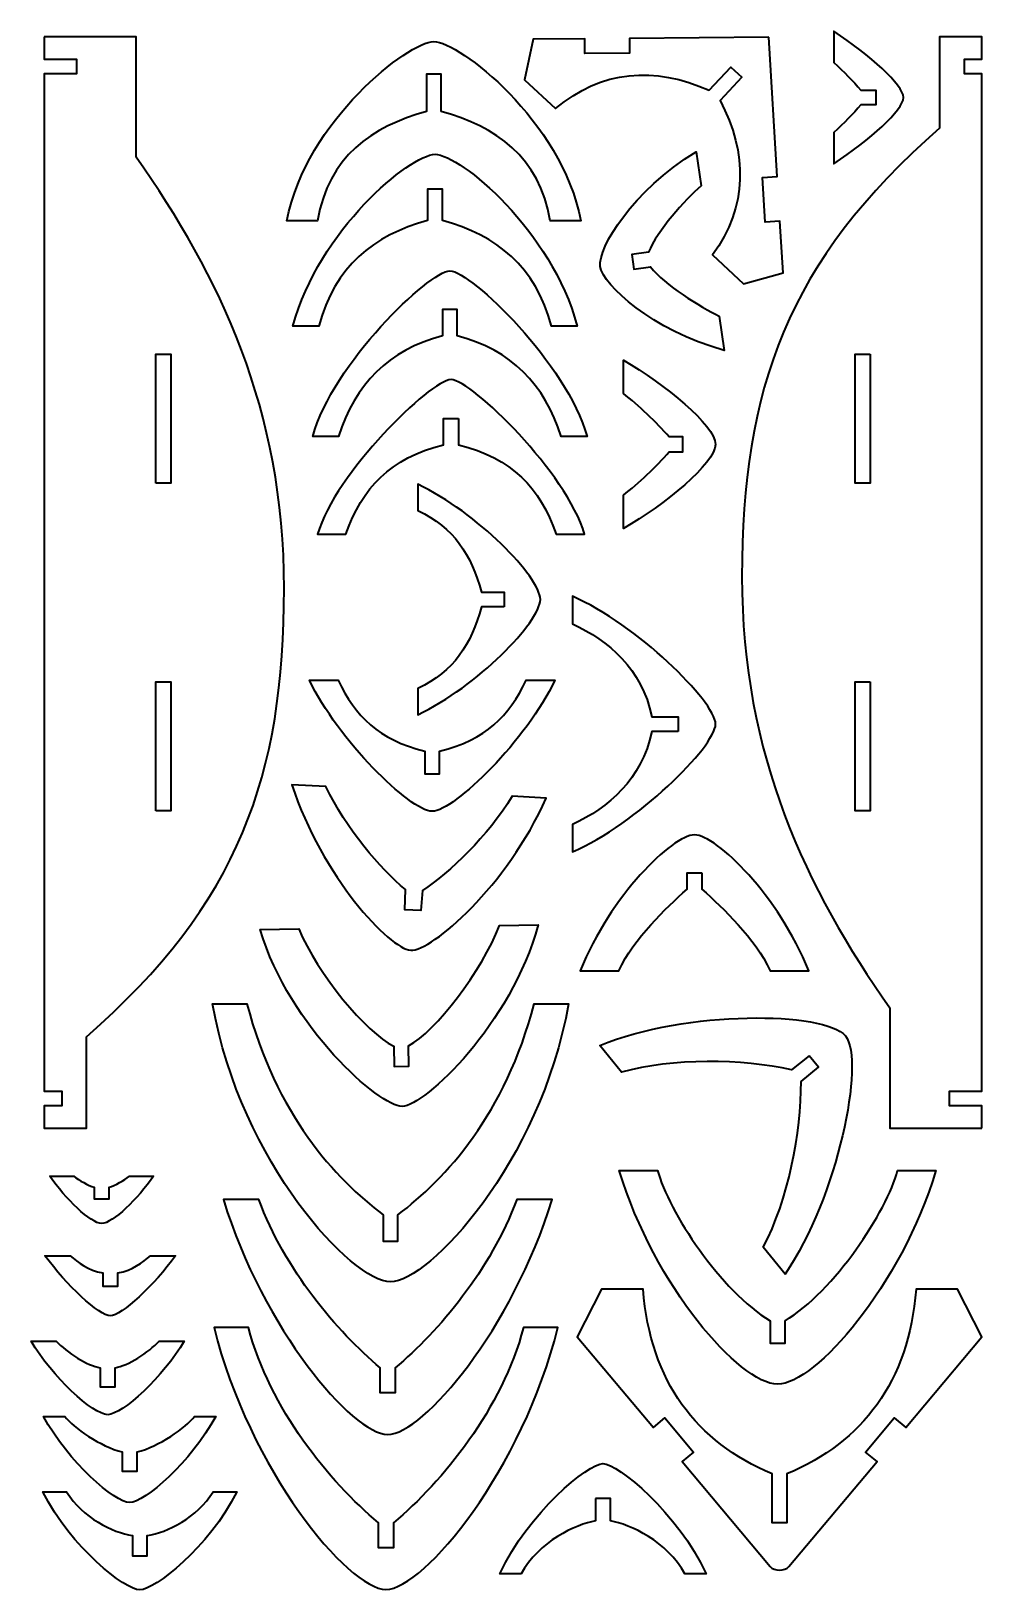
# Model space of a CAD drawing. Header units: centimetres. Extents: x 8 to 90.7, y -5.2 to 60.8.
# Drawn here: x 8.01 to 27.16, y -5.08 to 26.34 of the extents above; entities that cross this region are included whole.
import ezdxf

# ---------------------------------------------------------------- set-up
doc = ezdxf.new("R2010")
doc.units = ezdxf.units.CM
doc.header["$MEASUREMENT"] = 0
doc.layers.add('layer 1', color=7, linetype='Continuous')

msp = doc.modelspace()

# ---------------------------------------------------------------- linework, layer by layer
at = {"layer": 'layer 1', "color": 250, "lineweight": 35}
for points, knots in [([(8.27165, 26.22496), (8.27165, 26.22496), (10.12163, 26.22496), (10.12163, 26.22496), (10.12163, 26.22496), (10.12163, 26.22496), (10.12163, 23.80028), (10.12163, 23.80028), (10.12163, 23.80028), (11.80927, 21.40355), (13.10348, 18.71535), (13.10348, 15.10702), (13.10348, 15.10702), (13.10348, 11.32739), (12.1968, 8.75354), (9.12164, 6.07009), (9.12164, 6.07009), (9.12164, 6.07009), (9.12165, 4.22496), (9.12165, 4.22496), (9.12165, 4.22496), (9.12165, 4.22496), (8.27165, 4.22496), (8.27165, 4.22496), (8.27165, 4.22496), (8.27165, 4.22496), (8.27165, 4.67497), (8.27165, 4.67497), (8.27165, 4.67497), (8.27165, 4.67497), (8.62163, 4.67497), (8.62163, 4.67497), (8.62163, 4.67497), (8.62163, 4.67497), (8.62163, 4.97497), (8.62163, 4.97497), (8.62163, 4.97497), (8.62163, 4.97497), (8.27165, 4.97497), (8.27165, 4.97497), (8.27165, 4.97497), (8.27165, 4.97497), (8.27165, 25.47497), (8.27165, 25.47497), (8.27165, 25.47497), (8.27165, 25.47497), (8.92164, 25.47497), (8.92164, 25.47497), (8.92164, 25.47497), (8.92164, 25.47497), (8.92164, 25.77497), (8.92164, 25.77497), (8.92164, 25.77497), (8.92164, 25.77497), (8.27165, 25.77497), (8.27165, 25.77497), (8.27165, 25.77497), (8.27165, 25.77497), (8.27165, 26.22496), (8.27165, 26.22496)], [0, 0, 0, 0, 0.0625, 0.0625, 0.0625, 0.0625, 0.125, 0.125, 0.125, 0.125, 0.1875, 0.1875, 0.1875, 0.1875, 0.25, 0.25, 0.25, 0.25, 0.3125, 0.3125, 0.3125, 0.3125, 0.375, 0.375, 0.375, 0.375, 0.4375, 0.4375, 0.4375, 0.4375, 0.5, 0.5, 0.5, 0.5, 0.5625, 0.5625, 0.5625, 0.5625, 0.625, 0.625, 0.625, 0.625, 0.6875, 0.6875, 0.6875, 0.6875, 0.75, 0.75, 0.75, 0.75, 0.8125, 0.8125, 0.8125, 0.8125, 0.875, 0.875, 0.875, 0.875, 1, 1, 1, 1]), ([(16.27134, 24.71861), (17.37104, 24.41589), (18.25049, 23.80675), (18.46546, 22.5149), (18.46546, 22.5149), (18.46546, 22.5149), (19.08596, 22.51492), (19.08596, 22.51492), (19.08596, 22.51492), (18.68428, 24.55495), (16.62834, 26.11777), (16.12134, 26.12969), (16.12134, 26.12969), (15.61431, 26.11779), (13.55838, 24.55494), (13.15673, 22.5149), (13.15673, 22.5149), (13.15673, 22.5149), (13.7772, 22.51492), (13.7772, 22.51492), (13.7772, 22.51492), (13.99217, 23.80677), (14.87164, 24.41588), (15.97134, 24.7186), (15.97134, 24.7186), (15.97134, 24.7186), (15.97134, 25.47382), (15.97134, 25.47382), (15.97134, 25.47382), (15.97134, 25.47382), (16.27134, 25.47382), (16.27134, 25.47382), (16.27134, 25.47382), (16.27134, 25.47382), (16.27134, 24.71861), (16.27134, 24.71861)], [0, 0, 0, 0, 0.1, 0.1, 0.1, 0.1, 0.2, 0.2, 0.2, 0.2, 0.3, 0.3, 0.3, 0.3, 0.4, 0.4, 0.4, 0.4, 0.5, 0.5, 0.5, 0.5, 0.6, 0.6, 0.6, 0.6, 0.7, 0.7, 0.7, 0.7, 0.8, 0.8, 0.8, 0.8, 1, 1, 1, 1]), ([(22.87111, 26.21447), (22.87111, 26.21447), (23.04076, 23.40558), (23.04076, 23.40558), (23.04076, 23.40558), (23.04076, 23.40558), (22.74133, 23.38727), (22.74133, 23.38727), (22.74133, 23.38727), (22.74133, 23.38727), (22.79626, 22.48892), (22.79626, 22.48892), (22.79626, 22.48892), (22.79626, 22.48892), (23.09572, 22.50726), (23.09572, 22.50726), (23.09572, 22.50726), (23.09572, 22.50726), (23.1592, 21.46921), (23.1592, 21.46921), (23.1592, 21.46921), (23.1592, 21.46921), (22.36377, 21.24394), (22.36377, 21.24394), (22.36377, 21.24394), (22.36377, 21.24394), (21.73589, 21.82947), (21.73589, 21.82947), (21.73589, 21.82947), (22.44951, 22.80337), (22.44971, 23.8748), (21.88898, 24.94132), (21.88898, 24.94132), (21.88898, 24.94132), (22.32432, 25.40818), (22.32432, 25.40818), (22.32432, 25.40818), (22.32432, 25.40818), (22.10493, 25.61274), (22.10493, 25.61274), (22.10493, 25.61274), (22.10493, 25.61274), (21.67005, 25.1464), (21.67005, 25.1464), (21.67005, 25.1464), (20.56858, 25.63576), (19.49823, 25.56001), (18.57545, 24.77659), (18.57545, 24.77659), (18.57545, 24.77659), (17.9507, 25.35922), (17.9507, 25.35922), (17.9507, 25.35922), (17.9507, 25.35922), (18.12133, 26.17512), (18.12133, 26.17512), (18.12133, 26.17512), (18.12133, 26.17512), (19.1613, 26.18421), (19.1613, 26.18421), (19.1613, 26.18421), (19.1613, 26.18421), (19.16388, 25.88423), (19.16388, 25.88423), (19.16388, 25.88423), (19.16388, 25.88423), (20.06386, 25.89207), (20.06386, 25.89207), (20.06386, 25.89207), (20.06386, 25.89207), (20.06126, 26.19204), (20.06126, 26.19204), (20.06126, 26.19204), (20.06126, 26.19204), (22.87111, 26.21447), (22.87111, 26.21447)], [0, 0, 0, 0, 0.05, 0.05, 0.05, 0.05, 0.1, 0.1, 0.1, 0.1, 0.15, 0.15, 0.15, 0.15, 0.2, 0.2, 0.2, 0.2, 0.25, 0.25, 0.25, 0.25, 0.3, 0.3, 0.3, 0.3, 0.35, 0.35, 0.35, 0.35, 0.4, 0.4, 0.4, 0.4, 0.45, 0.45, 0.45, 0.45, 0.5, 0.5, 0.5, 0.5, 0.55, 0.55, 0.55, 0.55, 0.6, 0.6, 0.6, 0.6, 0.65, 0.65, 0.65, 0.65, 0.7, 0.7, 0.7, 0.7, 0.75, 0.75, 0.75, 0.75, 0.8, 0.8, 0.8, 0.8, 0.85, 0.85, 0.85, 0.85, 0.9, 0.9, 0.9, 0.9, 1, 1, 1, 1]), ([(27.16228, 4.22496), (27.16228, 4.22496), (25.31227, 4.22496), (25.31227, 4.22496), (25.31227, 4.22496), (25.31227, 4.22496), (25.31227, 6.64966), (25.31227, 6.64966), (25.31227, 6.64966), (23.62464, 9.04641), (22.33043, 11.73457), (22.33043, 15.3429), (22.33043, 15.3429), (22.33043, 19.12255), (23.2371, 21.69638), (26.31227, 24.37983), (26.31227, 24.37983), (26.31227, 24.37983), (26.31228, 26.22496), (26.31228, 26.22496), (26.31228, 26.22496), (26.31228, 26.22496), (27.16228, 26.22496), (27.16228, 26.22496), (27.16228, 26.22496), (27.16228, 26.22496), (27.16228, 25.77497), (27.16228, 25.77497), (27.16228, 25.77497), (27.16228, 25.77497), (26.81228, 25.77497), (26.81228, 25.77497), (26.81228, 25.77497), (26.81228, 25.77497), (26.81228, 25.47497), (26.81228, 25.47497), (26.81228, 25.47497), (26.81228, 25.47497), (27.16228, 25.47497), (27.16228, 25.47497), (27.16228, 25.47497), (27.16228, 25.47497), (27.16228, 4.97497), (27.16228, 4.97497), (27.16228, 4.97497), (27.16228, 4.97497), (26.51228, 4.97497), (26.51228, 4.97497), (26.51228, 4.97497), (26.51228, 4.97497), (26.51228, 4.67497), (26.51228, 4.67497), (26.51228, 4.67497), (26.51228, 4.67497), (27.16228, 4.67497), (27.16228, 4.67497), (27.16228, 4.67497), (27.16228, 4.67497), (27.16228, 4.22496), (27.16228, 4.22496)], [0, 0, 0, 0, 0.0625, 0.0625, 0.0625, 0.0625, 0.125, 0.125, 0.125, 0.125, 0.1875, 0.1875, 0.1875, 0.1875, 0.25, 0.25, 0.25, 0.25, 0.3125, 0.3125, 0.3125, 0.3125, 0.375, 0.375, 0.375, 0.375, 0.4375, 0.4375, 0.4375, 0.4375, 0.5, 0.5, 0.5, 0.5, 0.5625, 0.5625, 0.5625, 0.5625, 0.625, 0.625, 0.625, 0.625, 0.6875, 0.6875, 0.6875, 0.6875, 0.75, 0.75, 0.75, 0.75, 0.8125, 0.8125, 0.8125, 0.8125, 0.875, 0.875, 0.875, 0.875, 1, 1, 1, 1]), ([(25.58528, 25.00045), (25.5775, 24.74684), (24.91097, 24.14553), (24.18087, 23.6633), (24.18087, 23.6633), (24.18087, 23.6633), (24.18088, 24.29681), (24.18088, 24.29681), (24.18088, 24.29681), (24.3784, 24.47639), (24.57423, 24.67322), (24.7242, 24.85044), (24.7242, 24.85044), (24.7242, 24.85044), (25.02942, 24.85045), (25.02942, 24.85045), (25.02942, 24.85045), (25.02942, 24.85045), (25.02942, 25.15045), (25.02942, 25.15045), (25.02942, 25.15045), (25.02942, 25.15045), (24.7242, 25.15045), (24.7242, 25.15045), (24.7242, 25.15045), (24.57424, 25.32767), (24.3784, 25.52449), (24.18087, 25.70409), (24.18087, 25.70409), (24.18087, 25.70409), (24.18088, 26.3376), (24.18088, 26.3376), (24.18088, 26.3376), (24.91097, 25.85537), (25.5775, 25.25404), (25.58528, 25.00045)], [0, 0, 0, 0, 0.1, 0.1, 0.1, 0.1, 0.2, 0.2, 0.2, 0.2, 0.3, 0.3, 0.3, 0.3, 0.4, 0.4, 0.4, 0.4, 0.5, 0.5, 0.5, 0.5, 0.6, 0.6, 0.6, 0.6, 0.7, 0.7, 0.7, 0.7, 0.8, 0.8, 0.8, 0.8, 1, 1, 1, 1]), ([(19.47343, 21.59492), (19.53806, 21.21424), (20.51345, 20.31002), (21.97084, 19.90436), (21.97084, 19.90436), (21.97084, 19.90436), (21.87369, 20.59569), (21.87369, 20.59569), (21.87369, 20.59569), (21.48427, 20.7768), (20.77783, 21.22021), (20.48772, 21.58599), (20.48772, 21.58599), (20.48772, 21.58599), (20.15329, 21.539), (20.15329, 21.539), (20.15329, 21.539), (20.15329, 21.539), (20.11156, 21.83608), (20.11156, 21.83608), (20.11156, 21.83608), (20.11156, 21.83608), (20.44597, 21.88307), (20.44597, 21.88307), (20.44597, 21.88307), (20.62403, 22.31465), (21.18086, 22.93561), (21.50528, 23.21703), (21.50528, 23.21703), (21.50528, 23.21703), (21.40811, 23.90837), (21.40811, 23.90837), (21.40811, 23.90837), (20.119, 23.1167), (19.43061, 21.97865), (19.47343, 21.59492)], [0, 0, 0, 0, 0.1, 0.1, 0.1, 0.1, 0.2, 0.2, 0.2, 0.2, 0.3, 0.3, 0.3, 0.3, 0.4, 0.4, 0.4, 0.4, 0.5, 0.5, 0.5, 0.5, 0.6, 0.6, 0.6, 0.6, 0.7, 0.7, 0.7, 0.7, 0.8, 0.8, 0.8, 0.8, 1, 1, 1, 1]), ([(16.14634, 23.85616), (15.63932, 23.84423), (13.80269, 22.33596), (13.28173, 20.39136), (13.28173, 20.39136), (13.28173, 20.39136), (13.8022, 20.39138), (13.8022, 20.39138), (13.8022, 20.39138), (14.12454, 21.5997), (14.89664, 22.21734), (15.99634, 22.52006), (15.99634, 22.52006), (15.99634, 22.52006), (15.99634, 23.15027), (15.99634, 23.15027), (15.99634, 23.15027), (15.99634, 23.15027), (16.29634, 23.15027), (16.29634, 23.15027), (16.29634, 23.15027), (16.29634, 23.15027), (16.29634, 22.52008), (16.29634, 22.52008), (16.29634, 22.52008), (17.39604, 22.21734), (18.16814, 21.5997), (18.49048, 20.39136), (18.49048, 20.39136), (18.49048, 20.39136), (19.01097, 20.39138), (19.01097, 20.39138), (19.01097, 20.39138), (18.48999, 22.33597), (16.65335, 23.84423), (16.14634, 23.85616)], [0, 0, 0, 0, 0.1, 0.1, 0.1, 0.1, 0.2, 0.2, 0.2, 0.2, 0.3, 0.3, 0.3, 0.3, 0.4, 0.4, 0.4, 0.4, 0.5, 0.5, 0.5, 0.5, 0.6, 0.6, 0.6, 0.6, 0.7, 0.7, 0.7, 0.7, 0.8, 0.8, 0.8, 0.8, 1, 1, 1, 1]), ([(16.44436, 21.50676), (16.02077, 21.49485), (14.08148, 19.63476), (13.67973, 18.16696), (13.67973, 18.16696), (13.67973, 18.16696), (14.20021, 18.16697), (14.20021, 18.16697), (14.20021, 18.16697), (14.53446, 19.22036), (15.20656, 19.91678), (16.29433, 20.19566), (16.29433, 20.19566), (16.29433, 20.19566), (16.29434, 20.72588), (16.29434, 20.72588), (16.29434, 20.72588), (16.29434, 20.72588), (16.59434, 20.72588), (16.59434, 20.72588), (16.59434, 20.72588), (16.59434, 20.72588), (16.59434, 20.19568), (16.59434, 20.19568), (16.59434, 20.19568), (17.68213, 19.91679), (18.35421, 19.22034), (18.68848, 18.16696), (18.68848, 18.16696), (18.68848, 18.16696), (19.20897, 18.16697), (19.20897, 18.16697), (19.20897, 18.16697), (18.80719, 19.63478), (16.86792, 21.49483), (16.44436, 21.50676)], [0, 0, 0, 0, 0.1, 0.1, 0.1, 0.1, 0.2, 0.2, 0.2, 0.2, 0.3, 0.3, 0.3, 0.3, 0.4, 0.4, 0.4, 0.4, 0.5, 0.5, 0.5, 0.5, 0.6, 0.6, 0.6, 0.6, 0.7, 0.7, 0.7, 0.7, 0.8, 0.8, 0.8, 0.8, 1, 1, 1, 1]), ([(10.52163, 17.22497), (10.52163, 17.22497), (10.82163, 17.22497), (10.82163, 17.22497), (10.82163, 17.22497), (10.82163, 17.22497), (10.82163, 19.82498), (10.82163, 19.82498), (10.82163, 19.82498), (10.82163, 19.82498), (10.52163, 19.82498), (10.52163, 19.82498), (10.52163, 19.82498), (10.52163, 19.82498), (10.52163, 17.22497), (10.52163, 17.22497)], [0, 0, 0, 0, 0.2, 0.2, 0.2, 0.2, 0.4, 0.4, 0.4, 0.4, 0.6, 0.6, 0.6, 0.6, 1, 1, 1, 1]), ([(24.91228, 19.82498), (24.91228, 19.82498), (24.61228, 19.82498), (24.61228, 19.82498), (24.61228, 19.82498), (24.61228, 19.82498), (24.61228, 17.22497), (24.61228, 17.22497), (24.61228, 17.22497), (24.61228, 17.22497), (24.91228, 17.22497), (24.91228, 17.22497), (24.91228, 17.22497), (24.91228, 17.22497), (24.91228, 19.82498), (24.91228, 19.82498)], [0, 0, 0, 0, 0.2, 0.2, 0.2, 0.2, 0.4, 0.4, 0.4, 0.4, 0.6, 0.6, 0.6, 0.6, 1, 1, 1, 1]), ([(21.79763, 18.0087), (21.78848, 18.39466), (20.767, 19.22594), (19.94082, 19.70536), (19.94082, 19.70536), (19.94082, 19.70536), (19.94083, 19.03226), (19.94083, 19.03226), (19.94083, 19.03226), (20.23987, 18.79872), (20.61348, 18.45181), (20.86153, 18.15869), (20.86153, 18.15869), (20.86153, 18.15869), (21.14175, 18.1587), (21.14175, 18.1587), (21.14175, 18.1587), (21.14175, 18.1587), (21.14175, 17.8587), (21.14175, 17.8587), (21.14175, 17.8587), (21.14175, 17.8587), (20.86154, 17.8587), (20.86154, 17.8587), (20.86154, 17.8587), (20.61349, 17.56559), (20.23987, 17.21867), (19.94082, 16.98514), (19.94082, 16.98514), (19.94082, 16.98514), (19.94083, 16.31204), (19.94083, 16.31204), (19.94083, 16.31204), (20.76702, 16.79144), (21.78846, 17.62273), (21.79763, 18.0087)], [0, 0, 0, 0, 0.1, 0.1, 0.1, 0.1, 0.2, 0.2, 0.2, 0.2, 0.3, 0.3, 0.3, 0.3, 0.4, 0.4, 0.4, 0.4, 0.5, 0.5, 0.5, 0.5, 0.6, 0.6, 0.6, 0.6, 0.7, 0.7, 0.7, 0.7, 0.8, 0.8, 0.8, 0.8, 1, 1, 1, 1]), ([(16.61819, 18.53259), (16.61819, 18.53259), (16.31819, 18.53259), (16.31819, 18.53259), (16.31819, 18.53259), (16.31819, 18.53259), (16.31819, 18.00239), (16.31819, 18.00239), (16.31819, 18.00239), (15.23042, 17.7235), (14.68329, 17.14478), (14.34903, 16.19868), (14.34903, 16.19868), (14.34903, 16.19868), (13.77857, 16.19869), (13.77857, 16.19869), (13.77857, 16.19869), (14.13266, 17.42809), (16.0446, 19.30155), (16.46818, 19.31347), (16.46818, 19.31347), (16.89175, 19.30156), (18.80371, 17.42808), (19.15779, 16.19868), (19.15779, 16.19868), (19.15779, 16.19868), (18.58732, 16.19869), (18.58732, 16.19869), (18.58732, 16.19869), (18.25308, 17.14478), (17.70595, 17.7235), (16.61817, 18.00238), (16.61817, 18.00238), (16.61817, 18.00238), (16.61819, 18.53259), (16.61819, 18.53259)], [0, 0, 0, 0, 0.1, 0.1, 0.1, 0.1, 0.2, 0.2, 0.2, 0.2, 0.3, 0.3, 0.3, 0.3, 0.4, 0.4, 0.4, 0.4, 0.5, 0.5, 0.5, 0.5, 0.6, 0.6, 0.6, 0.6, 0.7, 0.7, 0.7, 0.7, 0.8, 0.8, 0.8, 0.8, 1, 1, 1, 1]), ([(17.53606, 14.73206), (17.53606, 14.73206), (17.53606, 15.03206), (17.53606, 15.03206), (17.53606, 15.03206), (17.53606, 15.03206), (17.08083, 15.03206), (17.08083, 15.03206), (17.08083, 15.03206), (16.87018, 15.79112), (16.52703, 16.33081), (15.79754, 16.67495), (15.79754, 16.67495), (15.79754, 16.67495), (15.79755, 17.20386), (15.79755, 17.20386), (15.79755, 17.20386), (16.99972, 16.63847), (18.25615, 15.33641), (18.26692, 14.88205), (18.26692, 14.88205), (18.25615, 14.4277), (16.99972, 13.12565), (15.79754, 12.56026), (15.79754, 12.56026), (15.79754, 12.56026), (15.79755, 13.08916), (15.79755, 13.08916), (15.79755, 13.08916), (16.52705, 13.43331), (16.87018, 13.97299), (17.08082, 14.73205), (17.08082, 14.73205), (17.08082, 14.73205), (17.53606, 14.73206), (17.53606, 14.73206)], [0, 0, 0, 0, 0.1, 0.1, 0.1, 0.1, 0.2, 0.2, 0.2, 0.2, 0.3, 0.3, 0.3, 0.3, 0.4, 0.4, 0.4, 0.4, 0.5, 0.5, 0.5, 0.5, 0.6, 0.6, 0.6, 0.6, 0.7, 0.7, 0.7, 0.7, 0.8, 0.8, 0.8, 0.8, 1, 1, 1, 1]), ([(21.04321, 12.22042), (21.04321, 12.22042), (21.04321, 12.52041), (21.04321, 12.52041), (21.04321, 12.52041), (21.04321, 12.52041), (20.513, 12.52041), (20.513, 12.52041), (20.513, 12.52041), (20.31192, 13.49024), (19.64305, 14.04908), (18.91354, 14.39322), (18.91354, 14.39322), (18.91354, 14.39322), (18.91355, 14.94713), (18.91355, 14.94713), (18.91355, 14.94713), (20.20197, 14.3913), (21.78829, 12.82476), (21.79907, 12.3704), (21.79907, 12.3704), (21.7883, 11.91605), (20.20196, 10.3495), (18.91354, 9.79369), (18.91354, 9.79369), (18.91354, 9.79369), (18.91355, 10.34758), (18.91355, 10.34758), (18.91355, 10.34758), (19.64307, 10.69173), (20.31192, 11.25058), (20.51298, 12.2204), (20.51298, 12.2204), (20.51298, 12.2204), (21.04321, 12.22042), (21.04321, 12.22042)], [0, 0, 0, 0, 0.1, 0.1, 0.1, 0.1, 0.2, 0.2, 0.2, 0.2, 0.3, 0.3, 0.3, 0.3, 0.4, 0.4, 0.4, 0.4, 0.5, 0.5, 0.5, 0.5, 0.6, 0.6, 0.6, 0.6, 0.7, 0.7, 0.7, 0.7, 0.8, 0.8, 0.8, 0.8, 1, 1, 1, 1]), ([(10.52163, 10.62498), (10.52163, 10.62498), (10.82163, 10.62498), (10.82163, 10.62498), (10.82163, 10.62498), (10.82163, 10.62498), (10.82163, 13.22497), (10.82163, 13.22497), (10.82163, 13.22497), (10.82163, 13.22497), (10.52163, 13.22497), (10.52163, 13.22497), (10.52163, 13.22497), (10.52163, 13.22497), (10.52163, 10.62498), (10.52163, 10.62498)], [0, 0, 0, 0, 0.2, 0.2, 0.2, 0.2, 0.4, 0.4, 0.4, 0.4, 0.6, 0.6, 0.6, 0.6, 1, 1, 1, 1]), ([(16.0879, 10.61285), (16.54229, 10.62363), (17.99433, 12.05504), (18.55968, 13.25724), (18.55968, 13.25724), (18.55968, 13.25724), (17.98082, 13.25723), (17.98082, 13.25723), (17.98082, 13.25723), (17.63667, 12.52774), (17.17575, 12.06438), (16.23792, 11.82393), (16.23792, 11.82393), (16.23792, 11.82393), (16.2379, 11.36876), (16.2379, 11.36876), (16.2379, 11.36876), (16.2379, 11.36876), (15.93792, 11.36874), (15.93792, 11.36874), (15.93792, 11.36874), (15.93792, 11.36874), (15.93788, 11.82394), (15.93788, 11.82394), (15.93788, 11.82394), (15.00005, 12.06438), (14.53917, 12.52773), (14.195, 13.25723), (14.195, 13.25723), (14.195, 13.25723), (13.61613, 13.25725), (13.61613, 13.25725), (13.61613, 13.25725), (14.18147, 12.05506), (15.63354, 10.62363), (16.0879, 10.61285)], [0, 0, 0, 0, 0.1, 0.1, 0.1, 0.1, 0.2, 0.2, 0.2, 0.2, 0.3, 0.3, 0.3, 0.3, 0.4, 0.4, 0.4, 0.4, 0.5, 0.5, 0.5, 0.5, 0.6, 0.6, 0.6, 0.6, 0.7, 0.7, 0.7, 0.7, 0.8, 0.8, 0.8, 0.8, 1, 1, 1, 1]), ([(24.91228, 13.22497), (24.91228, 13.22497), (24.61228, 13.22497), (24.61228, 13.22497), (24.61228, 13.22497), (24.61228, 13.22497), (24.61228, 10.62498), (24.61228, 10.62498), (24.61228, 10.62498), (24.61228, 10.62498), (24.91228, 10.62498), (24.91228, 10.62498), (24.91228, 10.62498), (24.91228, 10.62498), (24.91228, 13.22497), (24.91228, 13.22497)], [0, 0, 0, 0, 0.2, 0.2, 0.2, 0.2, 0.4, 0.4, 0.4, 0.4, 0.6, 0.6, 0.6, 0.6, 1, 1, 1, 1]), ([(15.65569, 7.81159), (15.22964, 7.83915), (13.86278, 9.29504), (13.26108, 11.14822), (13.26108, 11.14822), (13.26108, 11.14822), (13.94573, 11.11234), (13.94573, 11.11234), (13.94573, 11.11234), (14.35346, 10.25975), (15.03513, 9.45344), (15.54839, 9.0372), (15.54839, 9.0372), (15.54839, 9.0372), (15.53414, 8.62909), (15.53414, 8.62909), (15.53414, 8.62909), (15.53414, 8.62909), (15.86202, 8.61191), (15.86202, 8.61191), (15.86202, 8.61191), (15.86202, 8.61191), (15.89052, 9.01928), (15.89052, 9.01928), (15.89052, 9.01928), (16.44448, 9.37959), (17.20669, 10.1102), (17.70129, 10.91552), (17.70129, 10.91552), (17.70129, 10.91552), (18.38595, 10.87965), (18.38595, 10.87965), (18.38595, 10.87965), (17.59385, 9.09953), (16.08228, 7.79446), (15.65569, 7.81159)], [0, 0, 0, 0, 0.1, 0.1, 0.1, 0.1, 0.2, 0.2, 0.2, 0.2, 0.3, 0.3, 0.3, 0.3, 0.4, 0.4, 0.4, 0.4, 0.5, 0.5, 0.5, 0.5, 0.6, 0.6, 0.6, 0.6, 0.7, 0.7, 0.7, 0.7, 0.8, 0.8, 0.8, 0.8, 1, 1, 1, 1]), ([(21.52356, 9.37145), (21.52356, 9.37145), (21.22357, 9.37145), (21.22357, 9.37145), (21.22357, 9.37145), (21.22357, 9.37145), (21.22357, 9.04272), (21.22357, 9.04272), (21.22357, 9.04272), (20.79593, 8.65731), (20.15396, 8.06043), (19.85073, 7.39799), (19.85073, 7.39799), (19.85073, 7.39799), (19.07187, 7.39801), (19.07187, 7.39801), (19.07187, 7.39801), (19.67881, 8.90861), (20.9192, 10.1294), (21.37356, 10.13963), (21.37356, 10.13963), (21.82793, 10.1294), (23.06831, 8.9086), (23.67526, 7.39799), (23.67526, 7.39799), (23.67526, 7.39799), (22.89637, 7.39801), (22.89637, 7.39801), (22.89637, 7.39801), (22.59316, 8.06043), (21.95119, 8.6573), (21.52356, 9.04271), (21.52356, 9.04271), (21.52356, 9.04271), (21.52356, 9.37145), (21.52356, 9.37145)], [0, 0, 0, 0, 0.1, 0.1, 0.1, 0.1, 0.2, 0.2, 0.2, 0.2, 0.3, 0.3, 0.3, 0.3, 0.4, 0.4, 0.4, 0.4, 0.5, 0.5, 0.5, 0.5, 0.6, 0.6, 0.6, 0.6, 0.7, 0.7, 0.7, 0.7, 0.8, 0.8, 0.8, 0.8, 1, 1, 1, 1]), ([(15.48285, 4.6623), (15.93689, 4.68371), (17.68387, 6.31229), (18.22104, 8.32507), (18.22104, 8.32507), (18.22104, 8.32507), (17.44228, 8.3115), (17.44228, 8.3115), (17.44228, 8.3115), (17.09708, 7.39725), (16.15002, 6.17179), (15.61151, 5.88585), (15.61151, 5.88585), (15.61151, 5.88585), (15.61864, 5.47753), (15.61864, 5.47753), (15.61864, 5.47753), (15.61864, 5.47753), (15.3187, 5.47231), (15.3187, 5.47231), (15.3187, 5.47231), (15.3187, 5.47231), (15.31158, 5.88062), (15.31158, 5.88062), (15.31158, 5.88062), (14.76337, 6.14759), (13.77416, 7.33924), (13.39725, 8.24087), (13.39725, 8.24087), (13.39725, 8.24087), (12.61848, 8.2273), (12.61848, 8.2273), (12.61848, 8.2273), (13.22556, 6.23449), (15.02831, 4.66785), (15.48285, 4.6623)], [0, 0, 0, 0, 0.1, 0.1, 0.1, 0.1, 0.2, 0.2, 0.2, 0.2, 0.3, 0.3, 0.3, 0.3, 0.4, 0.4, 0.4, 0.4, 0.5, 0.5, 0.5, 0.5, 0.6, 0.6, 0.6, 0.6, 0.7, 0.7, 0.7, 0.7, 0.8, 0.8, 0.8, 0.8, 1, 1, 1, 1]), ([(15.24806, 1.12602), (16.02012, 1.14452), (18.25331, 3.49457), (18.83764, 6.73451), (18.83764, 6.73451), (18.83764, 6.73451), (18.14219, 6.73451), (18.14219, 6.73451), (18.14219, 6.73451), (17.56606, 4.50895), (16.35509, 3.20139), (15.39805, 2.4806), (15.39805, 2.4806), (15.39805, 2.4806), (15.39806, 1.94789), (15.39806, 1.94789), (15.39806, 1.94789), (15.39806, 1.94789), (15.09806, 1.94789), (15.09806, 1.94789), (15.09806, 1.94789), (15.09806, 1.94789), (15.09806, 2.48061), (15.09806, 2.48061), (15.09806, 2.48061), (14.14101, 3.20139), (12.93006, 4.50894), (12.35392, 6.73451), (12.35392, 6.73451), (12.35392, 6.73451), (11.65844, 6.73451), (11.65844, 6.73451), (11.65844, 6.73451), (12.24276, 3.49457), (14.47598, 1.14451), (15.24806, 1.12602)], [0, 0, 0, 0, 0.1, 0.1, 0.1, 0.1, 0.2, 0.2, 0.2, 0.2, 0.3, 0.3, 0.3, 0.3, 0.4, 0.4, 0.4, 0.4, 0.5, 0.5, 0.5, 0.5, 0.6, 0.6, 0.6, 0.6, 0.7, 0.7, 0.7, 0.7, 0.8, 0.8, 0.8, 0.8, 1, 1, 1, 1]), ([(23.68373, 5.6864), (23.68373, 5.6864), (23.87253, 5.45325), (23.87253, 5.45325), (23.87253, 5.45325), (23.87253, 5.45325), (23.51975, 5.16756), (23.51975, 5.16756), (23.51975, 5.16756), (23.53401, 4.13931), (23.25657, 2.77004), (22.75977, 1.82534), (22.75977, 1.82534), (22.75977, 1.82534), (23.19744, 1.28486), (23.19744, 1.28486), (23.19744, 1.28486), (24.26089, 2.83484), (24.81599, 5.57025), (24.41533, 6.08581), (24.41533, 6.08581), (23.99433, 6.58491), (21.20328, 6.61066), (19.46608, 5.89272), (19.46608, 5.89272), (19.46608, 5.89272), (19.90378, 5.35224), (19.90378, 5.35224), (19.90378, 5.35224), (20.93111, 5.64178), (22.32812, 5.62845), (23.33095, 5.40071), (23.33095, 5.40071), (23.33095, 5.40071), (23.68373, 5.6864), (23.68373, 5.6864)], [0, 0, 0, 0, 0.1, 0.1, 0.1, 0.1, 0.2, 0.2, 0.2, 0.2, 0.3, 0.3, 0.3, 0.3, 0.4, 0.4, 0.4, 0.4, 0.5, 0.5, 0.5, 0.5, 0.6, 0.6, 0.6, 0.6, 0.7, 0.7, 0.7, 0.7, 0.8, 0.8, 0.8, 0.8, 1, 1, 1, 1]), ([(9.42695, 2.30375), (9.6473, 2.3095), (10.16523, 2.80691), (10.46922, 3.25577), (10.46922, 3.25577), (10.46922, 3.25577), (9.9848, 3.25577), (9.9848, 3.25577), (9.9848, 3.25577), (9.88868, 3.17519), (9.69097, 3.0688), (9.57696, 3.03456), (9.57696, 3.03456), (9.57696, 3.03456), (9.57696, 2.80055), (9.57696, 2.80055), (9.57696, 2.80055), (9.57696, 2.80055), (9.27695, 2.80055), (9.27695, 2.80055), (9.27695, 2.80055), (9.27695, 2.80055), (9.27695, 3.03457), (9.27695, 3.03457), (9.27695, 3.03457), (9.16295, 3.06881), (8.96525, 3.17518), (8.86911, 3.25577), (8.86911, 3.25577), (8.86911, 3.25577), (8.3847, 3.25577), (8.3847, 3.25577), (8.3847, 3.25577), (8.6887, 2.80692), (9.20662, 2.30949), (9.42695, 2.30375)], [0, 0, 0, 0, 0.1, 0.1, 0.1, 0.1, 0.2, 0.2, 0.2, 0.2, 0.3, 0.3, 0.3, 0.3, 0.4, 0.4, 0.4, 0.4, 0.5, 0.5, 0.5, 0.5, 0.6, 0.6, 0.6, 0.6, 0.7, 0.7, 0.7, 0.7, 0.8, 0.8, 0.8, 0.8, 1, 1, 1, 1]), ([(23.0483, -0.93695), (23.82036, -0.92275), (25.52932, 1.03711), (26.23788, 3.37031), (26.23788, 3.37031), (26.23788, 3.37031), (25.46741, 3.37031), (25.46741, 3.37031), (25.46741, 3.37031), (25.25246, 2.55639), (24.18638, 0.92839), (23.19828, 0.34446), (23.19828, 0.34446), (23.19828, 0.34446), (23.1983, -0.10544), (23.1983, -0.10544), (23.1983, -0.10544), (23.1983, -0.10544), (22.8983, -0.10544), (22.8983, -0.10544), (22.8983, -0.10544), (22.8983, -0.10544), (22.8983, 0.34447), (22.8983, 0.34447), (22.8983, 0.34447), (21.9102, 0.92839), (20.84412, 2.55639), (20.62916, 3.37031), (20.62916, 3.37031), (20.62916, 3.37031), (19.85869, 3.37031), (19.85869, 3.37031), (19.85869, 3.37031), (20.56725, 1.03711), (22.27623, -0.92276), (23.0483, -0.93695)], [0, 0, 0, 0, 0.1, 0.1, 0.1, 0.1, 0.2, 0.2, 0.2, 0.2, 0.3, 0.3, 0.3, 0.3, 0.4, 0.4, 0.4, 0.4, 0.5, 0.5, 0.5, 0.5, 0.6, 0.6, 0.6, 0.6, 0.7, 0.7, 0.7, 0.7, 0.8, 0.8, 0.8, 0.8, 1, 1, 1, 1]), ([(15.19238, -1.95039), (14.46992, -1.9341), (12.68626, 0.17102), (11.8795, 2.78531), (11.8795, 2.78531), (11.8795, 2.78531), (12.59461, 2.78532), (12.59461, 2.78532), (12.59461, 2.78532), (13.11462, 1.3764), (14.16584, 0.12738), (15.04238, -0.60438), (15.04238, -0.60438), (15.04238, -0.60438), (15.0424, -1.10594), (15.0424, -1.10594), (15.0424, -1.10594), (15.0424, -1.10594), (15.34237, -1.10594), (15.34237, -1.10594), (15.34237, -1.10594), (15.34237, -1.10594), (15.34237, -0.60437), (15.34237, -0.60437), (15.34237, -0.60437), (16.21891, 0.12739), (17.27014, 1.3764), (17.79014, 2.78531), (17.79014, 2.78531), (17.79014, 2.78531), (18.50525, 2.78532), (18.50525, 2.78532), (18.50525, 2.78532), (17.6985, 0.17102), (15.91484, -1.93411), (15.19238, -1.95039)], [0, 0, 0, 0, 0.1, 0.1, 0.1, 0.1, 0.2, 0.2, 0.2, 0.2, 0.3, 0.3, 0.3, 0.3, 0.4, 0.4, 0.4, 0.4, 0.5, 0.5, 0.5, 0.5, 0.6, 0.6, 0.6, 0.6, 0.7, 0.7, 0.7, 0.7, 0.8, 0.8, 0.8, 0.8, 1, 1, 1, 1]), ([(9.60142, 0.44013), (9.82033, 0.44013), (10.49601, 1.07186), (10.91783, 1.65395), (10.91783, 1.65395), (10.91783, 1.65395), (10.41299, 1.65396), (10.41299, 1.65396), (10.41299, 1.65396), (10.24288, 1.52457), (10.05336, 1.35021), (9.75141, 1.31013), (9.75141, 1.31013), (9.75141, 1.31013), (9.75142, 1.04364), (9.75142, 1.04364), (9.75142, 1.04364), (9.75142, 1.04364), (9.45143, 1.04364), (9.45143, 1.04364), (9.45143, 1.04364), (9.45143, 1.04364), (9.45143, 1.31013), (9.45143, 1.31013), (9.45143, 1.31013), (9.14948, 1.35022), (8.95996, 1.52456), (8.78986, 1.65395), (8.78986, 1.65395), (8.78986, 1.65395), (8.28501, 1.65396), (8.28501, 1.65396), (8.28501, 1.65396), (8.70683, 1.07186), (9.3825, 0.44013), (9.60142, 0.44013)], [0, 0, 0, 0, 0.1, 0.1, 0.1, 0.1, 0.2, 0.2, 0.2, 0.2, 0.3, 0.3, 0.3, 0.3, 0.4, 0.4, 0.4, 0.4, 0.5, 0.5, 0.5, 0.5, 0.6, 0.6, 0.6, 0.6, 0.7, 0.7, 0.7, 0.7, 0.8, 0.8, 0.8, 0.8, 1, 1, 1, 1]), ([(23.27579, -4.61126), (23.1949, -4.70766), (22.97911, -4.70766), (22.89824, -4.61126), (22.89824, -4.61126), (22.89824, -4.61126), (21.12278, -2.49532), (21.12278, -2.49532), (21.12278, -2.49532), (21.12278, -2.49532), (21.35257, -2.3025), (21.35257, -2.3025), (21.35257, -2.3025), (21.35257, -2.3025), (20.77404, -1.61305), (20.77404, -1.61305), (20.77404, -1.61305), (20.77404, -1.61305), (20.54425, -1.80588), (20.54425, -1.80588), (20.54425, -1.80588), (20.54425, -1.80588), (19.01065, 0.02182), (19.01065, 0.02182), (19.01065, 0.02182), (19.01065, 0.02182), (19.50258, 0.97889), (19.50258, 0.97889), (19.50258, 0.97889), (19.50258, 0.97889), (20.33613, 0.97889), (20.33613, 0.97889), (20.33613, 0.97889), (20.48955, -0.90118), (21.40733, -2.08551), (22.93699, -2.74392), (22.93699, -2.74392), (22.93699, -2.74392), (22.93699, -3.73174), (22.93699, -3.73174), (22.93699, -3.73174), (22.93699, -3.73174), (23.23703, -3.73174), (23.23703, -3.73174), (23.23703, -3.73174), (23.23703, -3.73174), (23.23703, -2.74391), (23.23703, -2.74391), (23.23703, -2.74391), (24.76669, -2.08552), (25.68449, -0.9012), (25.83788, 0.97889), (25.83788, 0.97889), (25.83788, 0.97889), (26.67143, 0.97889), (26.67143, 0.97889), (26.67143, 0.97889), (26.67143, 0.97889), (27.1634, 0.02182), (27.1634, 0.02182), (27.1634, 0.02182), (27.1634, 0.02182), (25.62979, -1.80588), (25.62979, -1.80588), (25.62979, -1.80588), (25.62979, -1.80588), (25.39998, -1.61305), (25.39998, -1.61305), (25.39998, -1.61305), (25.39998, -1.61305), (24.82146, -2.3025), (24.82146, -2.3025), (24.82146, -2.3025), (24.82146, -2.3025), (25.05127, -2.49532), (25.05127, -2.49532), (25.05127, -2.49532), (25.05127, -2.49532), (23.27579, -4.61126), (23.27579, -4.61126)], [0, 0, 0, 0, 0.04761905, 0.04761905, 0.04761905, 0.04761905, 0.0952381, 0.0952381, 0.0952381, 0.0952381, 0.14285714, 0.14285714, 0.14285714, 0.14285714, 0.19047619, 0.19047619, 0.19047619, 0.19047619, 0.23809524, 0.23809524, 0.23809524, 0.23809524, 0.28571429, 0.28571429, 0.28571429, 0.28571429, 0.33333333, 0.33333333, 0.33333333, 0.33333333, 0.38095238, 0.38095238, 0.38095238, 0.38095238, 0.42857143, 0.42857143, 0.42857143, 0.42857143, 0.47619048, 0.47619048, 0.47619048, 0.47619048, 0.52380952, 0.52380952, 0.52380952, 0.52380952, 0.57142857, 0.57142857, 0.57142857, 0.57142857, 0.61904762, 0.61904762, 0.61904762, 0.61904762, 0.66666667, 0.66666667, 0.66666667, 0.66666667, 0.71428571, 0.71428571, 0.71428571, 0.71428571, 0.76190476, 0.76190476, 0.76190476, 0.76190476, 0.80952381, 0.80952381, 0.80952381, 0.80952381, 0.85714286, 0.85714286, 0.85714286, 0.85714286, 0.9047619, 0.9047619, 0.9047619, 0.9047619, 1, 1, 1, 1]), ([(15.15604, -5.07478), (14.38398, -5.05737), (12.4, -2.65459), (11.69145, 0.20588), (11.69145, 0.20588), (11.69145, 0.20588), (12.38693, 0.20589), (12.38693, 0.20589), (12.38693, 0.20589), (12.80775, -1.42169), (14.01796, -2.90387), (15.00604, -3.72876), (15.00604, -3.72876), (15.00604, -3.72876), (15.00604, -4.23033), (15.00604, -4.23033), (15.00604, -4.23033), (15.00604, -4.23033), (15.30606, -4.23033), (15.30606, -4.23033), (15.30606, -4.23033), (15.30606, -4.23033), (15.30606, -3.72876), (15.30606, -3.72876), (15.30606, -3.72876), (16.29414, -2.90386), (17.50433, -1.42169), (17.92517, 0.20588), (17.92517, 0.20588), (17.92517, 0.20588), (18.62066, 0.20589), (18.62066, 0.20589), (18.62066, 0.20589), (17.9121, -2.65459), (15.92811, -5.05737), (15.15604, -5.07478)], [0, 0, 0, 0, 0.1, 0.1, 0.1, 0.1, 0.2, 0.2, 0.2, 0.2, 0.3, 0.3, 0.3, 0.3, 0.4, 0.4, 0.4, 0.4, 0.5, 0.5, 0.5, 0.5, 0.6, 0.6, 0.6, 0.6, 0.7, 0.7, 0.7, 0.7, 0.8, 0.8, 0.8, 0.8, 1, 1, 1, 1]), ([(9.54826, -1.54889), (9.84216, -1.54889), (10.67671, -0.77945), (11.08967, -0.06467), (11.08967, -0.06467), (11.08967, -0.06467), (10.58482, -0.06466), (10.58482, -0.06466), (10.58482, -0.06466), (10.37927, -0.29871), (9.94704, -0.56289), (9.69825, -0.60304), (9.69825, -0.60304), (9.69825, -0.60304), (9.69826, -0.99003), (9.69826, -0.99003), (9.69826, -0.99003), (9.69826, -0.99003), (9.39827, -0.99003), (9.39827, -0.99003), (9.39827, -0.99003), (9.39827, -0.99003), (9.39827, -0.60303), (9.39827, -0.60303), (9.39827, -0.60303), (9.14948, -0.56289), (8.71724, -0.29871), (8.51169, -0.06467), (8.51169, -0.06467), (8.51169, -0.06467), (8.00684, -0.06466), (8.00684, -0.06466), (8.00684, -0.06466), (8.41981, -0.77944), (9.25434, -1.5489), (9.54826, -1.54889)], [0, 0, 0, 0, 0.1, 0.1, 0.1, 0.1, 0.2, 0.2, 0.2, 0.2, 0.3, 0.3, 0.3, 0.3, 0.4, 0.4, 0.4, 0.4, 0.5, 0.5, 0.5, 0.5, 0.6, 0.6, 0.6, 0.6, 0.7, 0.7, 0.7, 0.7, 0.8, 0.8, 0.8, 0.8, 1, 1, 1, 1]), ([(9.99126, -3.31931), (10.28516, -3.31931), (11.22761, -2.51031), (11.72916, -1.58289), (11.72916, -1.58289), (11.72916, -1.58289), (11.29933, -1.58289), (11.29933, -1.58289), (11.29933, -1.58289), (11.12923, -1.80806), (10.5761, -2.19629), (10.14126, -2.29846), (10.14126, -2.29846), (10.14126, -2.29846), (10.14127, -2.68545), (10.14127, -2.68545), (10.14127, -2.68545), (10.14127, -2.68545), (9.84126, -2.68545), (9.84126, -2.68545), (9.84126, -2.68545), (9.84126, -2.68545), (9.84126, -2.29845), (9.84126, -2.29845), (9.84126, -2.29845), (9.40641, -2.19629), (8.85331, -1.80807), (8.6832, -1.58289), (8.6832, -1.58289), (8.6832, -1.58289), (8.25334, -1.58289), (8.25334, -1.58289), (8.25334, -1.58289), (8.75491, -2.5103), (9.69734, -3.31932), (9.99126, -3.31931)], [0, 0, 0, 0, 0.1, 0.1, 0.1, 0.1, 0.2, 0.2, 0.2, 0.2, 0.3, 0.3, 0.3, 0.3, 0.4, 0.4, 0.4, 0.4, 0.5, 0.5, 0.5, 0.5, 0.6, 0.6, 0.6, 0.6, 0.7, 0.7, 0.7, 0.7, 0.8, 0.8, 0.8, 0.8, 1, 1, 1, 1]), ([(19.37958, -3.23704), (19.37958, -3.23704), (19.67958, -3.23704), (19.67958, -3.23704), (19.67958, -3.23704), (19.67958, -3.23704), (19.67958, -3.69073), (19.67958, -3.69073), (19.67958, -3.69073), (20.079, -3.75445), (20.82742, -4.10662), (21.17886, -4.75846), (21.17886, -4.75846), (21.17886, -4.75846), (21.60871, -4.75846), (21.60871, -4.75846), (21.60871, -4.75846), (21.03628, -3.52256), (19.8235, -2.53402), (19.52959, -2.53402), (19.52959, -2.53402), (19.2357, -2.53402), (18.0229, -3.52257), (17.45045, -4.75846), (17.45045, -4.75846), (17.45045, -4.75846), (17.88031, -4.75846), (17.88031, -4.75846), (17.88031, -4.75846), (18.23176, -4.10661), (18.98018, -3.75445), (19.37958, -3.69073), (19.37958, -3.69073), (19.37958, -3.69073), (19.37958, -3.23704), (19.37958, -3.23704)], [0, 0, 0, 0, 0.1, 0.1, 0.1, 0.1, 0.2, 0.2, 0.2, 0.2, 0.3, 0.3, 0.3, 0.3, 0.4, 0.4, 0.4, 0.4, 0.5, 0.5, 0.5, 0.5, 0.6, 0.6, 0.6, 0.6, 0.7, 0.7, 0.7, 0.7, 0.8, 0.8, 0.8, 0.8, 1, 1, 1, 1]), ([(10.19661, -5.0793), (10.49054, -5.0793), (11.58043, -4.22915), (12.15286, -3.10681), (12.15286, -3.10681), (12.15286, -3.10681), (11.67303, -3.10681), (11.67303, -3.10681), (11.67303, -3.10681), (11.35229, -3.62436), (10.74603, -3.92557), (10.34661, -3.98344), (10.34661, -3.98344), (10.34661, -3.98344), (10.34661, -4.39544), (10.34661, -4.39544), (10.34661, -4.39544), (10.34661, -4.39544), (10.04662, -4.39544), (10.04662, -4.39544), (10.04662, -4.39544), (10.04662, -4.39544), (10.04662, -3.98343), (10.04662, -3.98343), (10.04662, -3.98343), (9.64721, -3.92557), (9.04095, -3.62437), (8.72021, -3.10681), (8.72021, -3.10681), (8.72021, -3.10681), (8.24038, -3.10681), (8.24038, -3.10681), (8.24038, -3.10681), (8.81281, -4.22915), (9.9027, -5.0793), (10.19661, -5.0793)], [0, 0, 0, 0, 0.1, 0.1, 0.1, 0.1, 0.2, 0.2, 0.2, 0.2, 0.3, 0.3, 0.3, 0.3, 0.4, 0.4, 0.4, 0.4, 0.5, 0.5, 0.5, 0.5, 0.6, 0.6, 0.6, 0.6, 0.7, 0.7, 0.7, 0.7, 0.8, 0.8, 0.8, 0.8, 1, 1, 1, 1])]:
    msp.add_open_spline(points, degree=3, knots=knots, dxfattribs=at)

doc.saveas('drawing.dxf')
